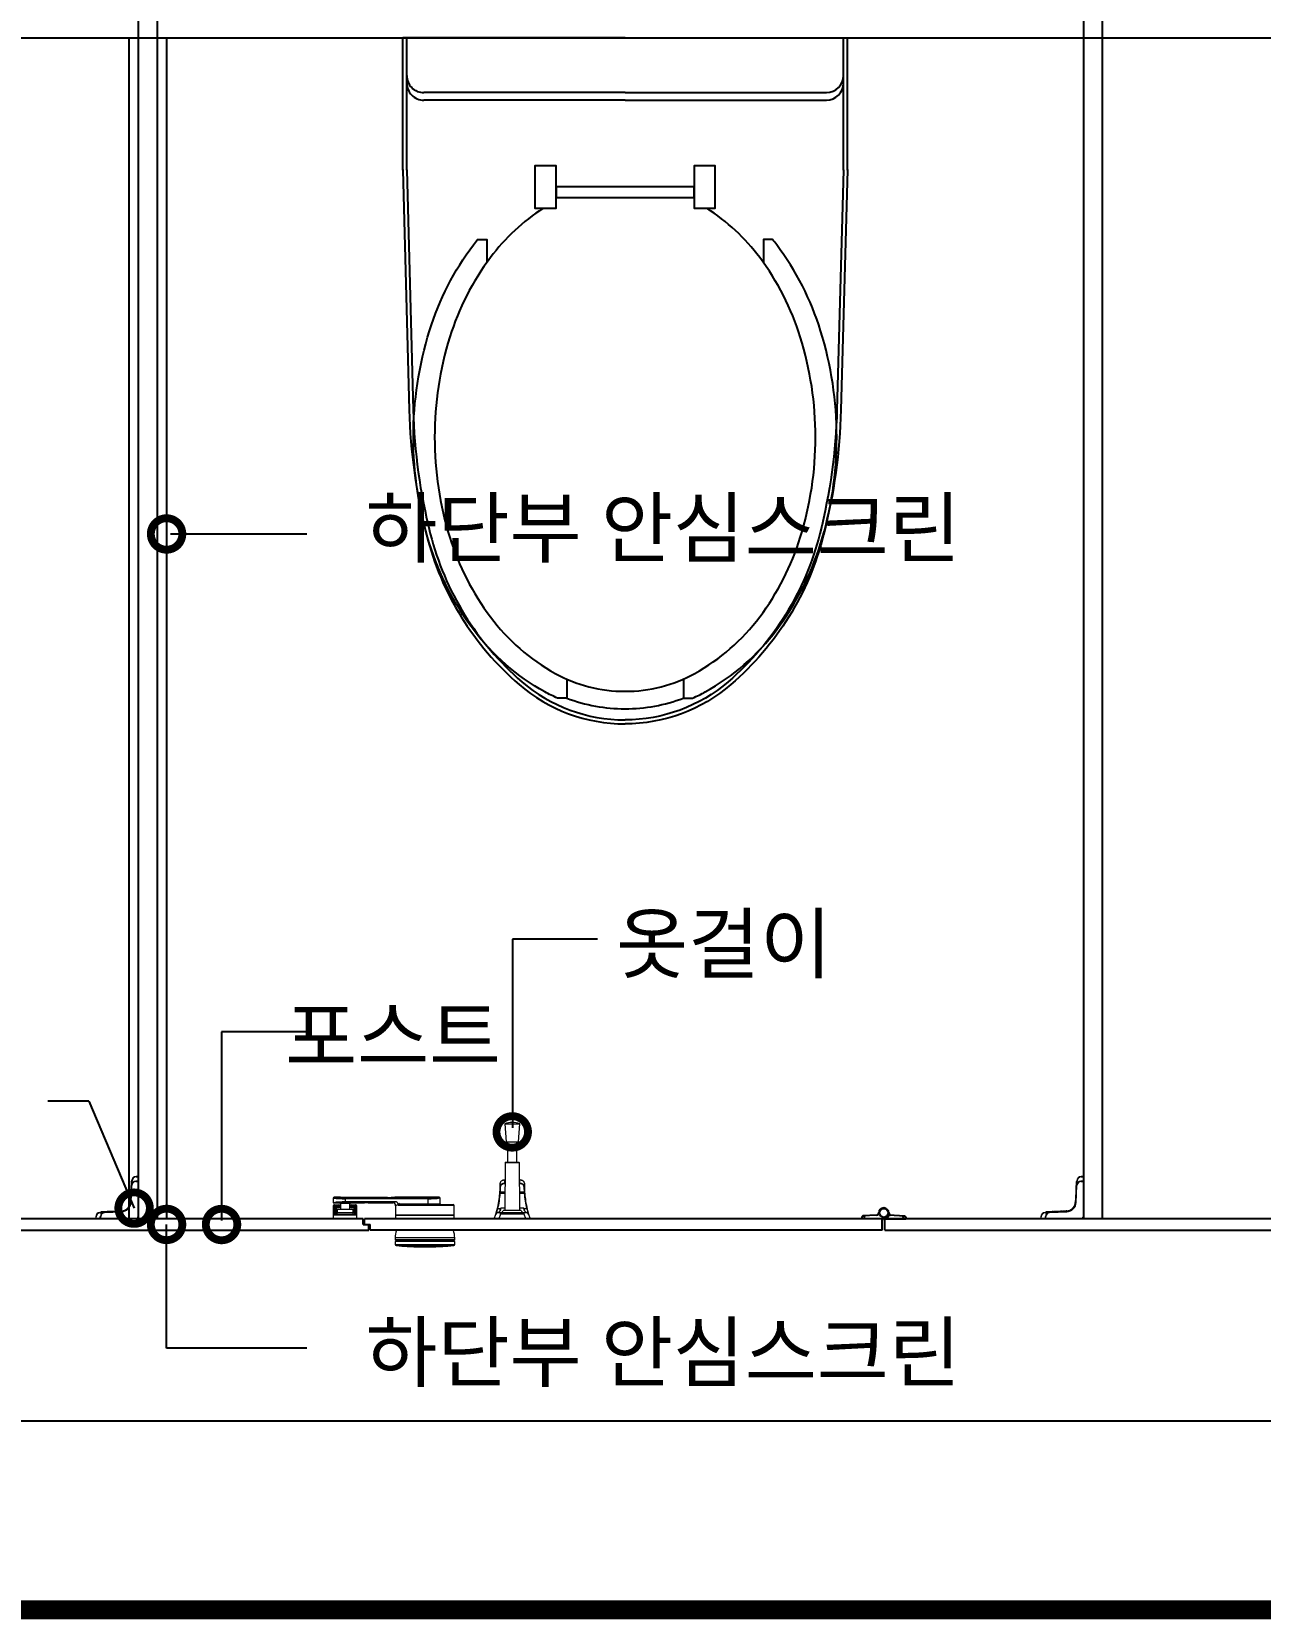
# Model space of a CAD drawing. Extents: x -256 to 8104, y -176 to 5714.
# Drawn here: x 3159 to 3809, y 2764 to 3604 of the extents above; entities that cross this region are included whole.
import ezdxf
from ezdxf.enums import TextEntityAlignment as Align

# ---------------------------------------------------------------- set-up
doc = ezdxf.new("R2010")
doc.units = 0
doc.header["$LTSCALE"] = 30
doc.layers.get('0').update_dxf_attribs({"linetype": 'CONTINUOUS'})
for name, color, linetype in [('0_toilet', 6, 'CONTINUOUS'), ('HAT', 8, 'CONTINUOUS'), ('경첩', 4, 'CONTINUOUS'), ('문자', 3, 'CONTINUOUS'), ('부자재', 4, 'CONTINUOUS'), ('옷걸이', 4, 'CONTINUOUS'), ('잠금쇠(회전형)', 4, 'CONTINUOUS'), ('치수', 1, 'CONTINUOUS'), ('해치', 8, 'CONTINUOUS')]:
    doc.layers.add(name, color=color, linetype=linetype)
doc.styles.add('돋움', font='malgun.ttf')

# ---------------------------------------------------------------- blocks, each defined once
blk = doc.blocks.new('_DOTSMALL')
at = {"color": 0, "linetype": 'ByBlock', "const_width": 0.5}
blk.add_lwpolyline([(-0.0625, 0, 1), (0.0625, 0, 1)], format="xyb", close=True, dxfattribs=at)
blk = doc.blocks.new('A$C63EC304E')
at = {"layer": '치수', "color": 1, "xscale": 2.5, "yscale": 2.5, "zscale": 2.5, "rotation": 234.3098741996962}
blk.add_blockref('_DOTSMALL', (0.312, 0.312), dxfattribs=at)
blk = doc.blocks.new('A$C2BC9653E')
at = {"layer": '치수', "xscale": 0.3333333333333333, "yscale": 0.3333333333333333, "zscale": 0.3333333333333333}
blk.add_blockref('A$C63EC304E', (0, 0), dxfattribs=at)
blk = doc.blocks.new('A$C7FC71301')
at = {"layer": '치수', "rotation": 180}
blk.add_blockref('A$C2BC9653E', (0.208, 0.208), dxfattribs=at)
blk = doc.blocks.new('A$C4A20372B')
at = {"layer": '치수'}
blk.add_blockref('A$C7FC71301', (0, 0), dxfattribs=at)
blk = doc.blocks.new('A$C566469F5')
at = {"layer": '치수'}
blk.add_blockref('A$C4A20372B', (0, 0), dxfattribs=at)
blk = doc.blocks.new('A$C7E317CD4')
at = {"layer": '해치', "xscale": 2, "yscale": 2, "zscale": 2}
blk.add_blockref('A$C566469F5', (0, 0), dxfattribs=at)
blk = doc.blocks.new('A$C601D7F27')
at = {"layer": '치수'}
blk.add_blockref('A$C7E317CD4', (0, 0), dxfattribs=at)
blk = doc.blocks.new('A$C38802C08')
at = {"layer": '치수'}
blk.add_blockref('A$C601D7F27', (0, 0), dxfattribs=at)
blk = doc.blocks.new('A$C10E41893')
at = {"layer": '부자재'}
for p, q in [((6.5, 0), (6.5, 196)), ((123.3, 196), (6.5, 196)), ((123.3, 192.5), (6.5, 192.5)), ((54.8, 0), (54.8, 177.5)), ((61.4, 0), (61.4, 177.5)), ((6.5, 0), (6.5, -196)), ((54.8, 0), (54.8, -177.5)), ((61.4, 0), (61.4, -177.5)), ((123.3, -192.5), (6.5, -192.5)), ((123.3, -196), (6.5, -196))]:
    blk.add_line(p, q, dxfattribs=at)
for points in [[(122.7, 196, -0.012538), (123.3, 196), (334.6, 190.3, -0.055395), (444.7, 175.1, -0.154276), (576.9, 93.3, -0.179504), (611.5, 0, -0.179504)], [(122.8, 192.5, -0.012538), (123.2, 192.5), (334.5, 186.8, -0.055395), (443.8, 171.7, -0.154276), (574.3, 91, -0.179504), (608, 0, -0.179504)], [(572, 51.4), (588.8, 51.4), (588.8, 59.6, 0.021185), (583.3, 70.7, 0.106084), (528.4, 133.7, 0.085733), (452.6, 172.4, 0.075373), (358.7, 186.6, 0.075373), (264.8, 172.4, 0.085733), (189, 133.7, 0.007337), (184.4, 130.1), (184.4, 122), (204.7, 122)], [(156.7, -72, 0.089162), (200.2, -118.7, 0.085733), (270.3, -154.5, 0.075373), (358.7, -167.9, 0.075373), (447.1, -154.5, 0.085733), (517.2, -118.7, 0.106084), (567, -61.6, 0.126931), (582.8, 0, 0.126931), (567, 61.6, 0.106084), (517.2, 118.7, 0.085733), (447.1, 154.5, 0.075373), (358.7, 167.9, 0.075373), (270.3, 154.5, 0.085733), (200.2, 118.7, 0.089162), (156.7, 72)], [(588.8, -51.4, 0.090214), (598.2, 0, 0.090214), (588.8, 51.4, 0.106084)], [(122.7, -196, 0.012538), (123.3, -196), (334.6, -190.3, 0.055395), (444.7, -175.1, 0.154276), (576.9, -93.3, 0.179504), (611.5, 0, 0.179504)], [(122.8, -192.5, 0.012538), (123.2, -192.5), (334.5, -186.8, 0.055395), (443.8, -171.7, 0.154276), (574.3, -91, 0.179504), (608, 0, 0.179504)], [(572, -51.4), (588.8, -51.4), (588.8, -59.6, -0.021185), (583.3, -70.7, -0.106084), (528.4, -133.7, -0.085733), (452.6, -172.4, -0.075373), (358.7, -186.6, -0.075373), (264.8, -172.4, -0.085733), (189, -133.7, -0.007337), (184.4, -130.1), (184.4, -122), (204.7, -122)]]:
    blk.add_lwpolyline(points, format="xyb", dxfattribs=at)
blk.add_lwpolyline([(138, -60.8), (119.3, -60.8), (119.3, -79.5), (156.7, -79.5), (156.7, -60.8), (138, -60.8), (147.3, -60.8), (147.3, 60.8), (138, 60.8), (156.7, 60.8), (156.7, 79.5), (119.3, 79.5), (119.3, 60.8), (138, 60.8), (138, -60.8), (119.3, -60.8)], dxfattribs=at)
for centre, start, end in [((39.8, 177.5), 0, 90), ((46.4, 177.5), 0, 90), ((39.8, -177.5), 270, 0), ((46.4, -177.5), 270, 0)]:
    blk.add_arc(centre, 15, start, end, dxfattribs=at)
blk = doc.blocks.new('DESIGN-22', base_point=(18188.57, -6872.9))
blk.add_line((20908.8, -3271.85), (22408.8, -3271.85))
at = {"color": 2}
for p, q in [((21398.8, -3271.85), (21398.8, -3896.85)), ((21418.8, -3271.85), (21418.8, -3896.85))]:
    blk.add_line(p, q, dxfattribs=at)
at = {"color": 8}
blk.add_line((20672.72, -4003.66), (22635.31, -4003.66), dxfattribs=at)
at = {"color": 8, "const_width": 10}
blk.add_lwpolyline([(18236, -4103.66), (24020.55, -4103.66)], dxfattribs=at)
at = {"layer": '0_toilet'}
for p, q in [((21403.8, -3171.85), (21403.8, -3896.85)), ((21413.8, -3171.85), (21413.8, -3896.85)), ((21903.75, -3171.85), (21903.75, -3896.85)), ((21913.85, -3896.86), (21913.85, -3171.86)), ((21522.73, -3896.85), (21298.8, -3896.85)), ((21522.73, -3899.85), (21522.73, -3896.85)), ((21797.3, -3896.85), (21523.48, -3896.85)), ((21523.48, -3899.85), (21523.48, -3896.85)), ((21797.3, -3902.85), (21797.3, -3896.85)), ((22027.78, -3896.85), (21798.8, -3896.85)), ((21798.8, -3902.85), (21798.8, -3896.85)), ((21298.8, -3902.85), (21525.73, -3902.85)), ((21522.73, -3899.85), (21526.48, -3899.85)), ((21525.73, -3902.85), (21525.73, -3899.85)), ((21526.48, -3902.85), (21526.48, -3899.85)), ((21797.3, -3902.85), (21526.48, -3902.85)), ((21798.8, -3902.85), (22030.78, -3902.85))]:
    blk.add_line(p, q, dxfattribs=at)
at = {"layer": '경첩', "color": 4, "linetype": 'Continuous', "lineweight": 15}
for p, q in [((21400.19, -3879.09), (21399.77, -3888.06)), ((21400.01, -3877.68), (21399.88, -3880.38)), ((21399.88, -3880.38), (21400.12, -3880.62)), ((21400.01, -3877.68), (21400.25, -3877.92)), ((21400.02, -3888.07), (21400.44, -3879.1)), ((21400.12, -3877.08), (21400.28, -3877.24)), ((21400.31, -3876.59), (21400.19, -3879.09)), ((21400.49, -3878.05), (21400.56, -3876.6)), ((21402.54, -3876.85), (21402.54, -3877.1)), ((21403.8, -3876.85), (21402.54, -3876.85)), ((21402.54, -3877.1), (21403.8, -3877.1)), ((21402.55, -3876.85), (21402.55, -3876.75)), ((21402.55, -3876.75), (21403.8, -3876.75)), ((21402.66, -3874.6), (21402.66, -3874.35)), ((21403.8, -3874.35), (21402.66, -3874.35)), ((21402.66, -3874.6), (21403.8, -3874.6)), ((21403.8, -3874.6), (21403.8, -3874.35)), ((21403.8, -3876.75), (21403.8, -3874.6)), ((21403.8, -3877.1), (21403.8, -3876.85)), ((21403.8, -3877.1), (21403.8, -3895.35)), ((21900.14, -3879.09), (21899.72, -3888.06)), ((21899.96, -3877.68), (21899.83, -3880.38)), ((21899.83, -3880.38), (21900.07, -3880.62)), ((21899.96, -3877.68), (21900.2, -3877.92)), ((21899.97, -3888.07), (21900.39, -3879.1)), ((21900.07, -3877.08), (21900.23, -3877.24)), ((21900.26, -3876.59), (21900.14, -3879.09)), ((21900.44, -3878.05), (21900.51, -3876.6)), ((21902.49, -3876.85), (21902.49, -3877.1)), ((21903.75, -3876.85), (21902.49, -3876.85)), ((21902.49, -3877.1), (21903.75, -3877.1)), ((21902.5, -3876.85), (21902.5, -3876.75)), ((21902.5, -3876.75), (21903.75, -3876.75)), ((21902.61, -3874.6), (21902.61, -3874.35)), ((21903.75, -3874.35), (21902.61, -3874.35)), ((21902.61, -3874.6), (21903.75, -3874.6)), ((21903.75, -3874.6), (21903.75, -3874.35)), ((21903.75, -3876.75), (21903.75, -3874.6)), ((21903.75, -3877.1), (21903.75, -3876.85)), ((21903.75, -3877.1), (21903.75, -3895.35)), ((21399.6, -3889.12), (21399.4, -3888.91)), ((21399.4, -3888.91), (21399.61, -3889.11)), ((21399.47, -3888.54), (21399.69, -3888.75)), ((21399.5, -3888.31), (21399.73, -3888.54)), ((21399.55, -3887.4), (21399.52, -3888.05)), ((21399.56, -3887.3), (21399.55, -3887.4)), ((21399.55, -3887.4), (21399.79, -3887.64)), ((21399.57, -3886.96), (21399.56, -3887.3)), ((21399.56, -3887.3), (21399.8, -3887.54)), ((21399.58, -3886.87), (21399.57, -3886.96)), ((21399.57, -3886.96), (21399.81, -3887.2)), ((21399.62, -3885.95), (21399.58, -3886.87)), ((21399.58, -3886.87), (21399.82, -3887.1)), ((21399.62, -3885.95), (21399.86, -3886.18)), ((21399.65, -3885.28), (21399.63, -3885.71)), ((21399.63, -3885.71), (21399.87, -3885.95)), ((21399.79, -3882.41), (21399.65, -3885.28)), ((21399.65, -3885.28), (21399.89, -3885.52)), ((21399.65, -3885.28), (21399.89, -3885.52)), ((21399.79, -3882.41), (21400.03, -3882.65)), ((21399.84, -3881.39), (21399.8, -3882.07)), ((21399.8, -3882.07), (21400.04, -3882.31)), ((21399.84, -3881.39), (21400.07, -3881.63)), ((21399.85, -3881.06), (21400.09, -3881.3)), ((21899.55, -3889.12), (21899.35, -3888.91)), ((21899.35, -3888.91), (21899.56, -3889.11)), ((21899.42, -3888.54), (21899.64, -3888.75)), ((21899.45, -3888.31), (21899.68, -3888.54)), ((21899.5, -3887.4), (21899.47, -3888.05)), ((21899.51, -3887.3), (21899.5, -3887.4)), ((21899.5, -3887.4), (21899.74, -3887.64)), ((21899.52, -3886.96), (21899.51, -3887.3)), ((21899.51, -3887.3), (21899.75, -3887.54)), ((21899.53, -3886.87), (21899.52, -3886.96)), ((21899.52, -3886.96), (21899.76, -3887.2)), ((21899.57, -3885.95), (21899.53, -3886.87)), ((21899.53, -3886.87), (21899.77, -3887.1)), ((21899.57, -3885.95), (21899.81, -3886.18)), ((21899.6, -3885.28), (21899.58, -3885.71)), ((21899.58, -3885.71), (21899.82, -3885.95)), ((21899.74, -3882.41), (21899.6, -3885.28)), ((21899.6, -3885.28), (21899.84, -3885.52)), ((21899.6, -3885.28), (21899.84, -3885.52)), ((21899.74, -3882.41), (21899.98, -3882.65)), ((21899.79, -3881.39), (21899.75, -3882.07)), ((21899.75, -3882.07), (21899.99, -3882.31)), ((21899.79, -3881.39), (21900.02, -3881.63)), ((21899.8, -3881.06), (21900.04, -3881.3)), ((21381.55, -3895.71), (21381.3, -3895.71)), ((21381.3, -3895.71), (21381.3, -3896.85)), ((21381.3, -3896.85), (21381.55, -3896.85)), ((21381.55, -3896.85), (21381.55, -3895.71)), ((21381.55, -3896.85), (21383.7, -3896.85)), ((21386.04, -3893.24), (21383.54, -3893.36)), ((21383.55, -3893.61), (21385, -3893.54)), ((21383.7, -3896.85), (21383.7, -3895.6)), ((21383.7, -3895.6), (21383.8, -3895.6)), ((21383.8, -3895.59), (21384.05, -3895.59)), ((21383.8, -3895.59), (21383.8, -3896.85)), ((21383.8, -3896.85), (21384.05, -3896.85)), ((21384.03, -3893.17), (21384.12, -3893.08)), ((21384.03, -3893.17), (21384.19, -3893.33)), ((21384.05, -3896.85), (21384.05, -3895.59)), ((21402.3, -3896.85), (21384.05, -3896.85)), ((21387.33, -3892.93), (21384.12, -3893.08)), ((21395.01, -3892.82), (21386.04, -3893.24)), ((21386.05, -3893.49), (21395.02, -3893.07)), ((21387.33, -3892.93), (21387.57, -3893.17)), ((21388.01, -3892.9), (21388.25, -3893.14)), ((21388.35, -3892.88), (21388.58, -3893.12)), ((21391.72, -3892.73), (21389.02, -3892.85)), ((21389.02, -3892.85), (21389.26, -3893.09)), ((21391.72, -3892.73), (21391.96, -3892.96)), ((21392.4, -3892.69), (21392.64, -3892.93)), ((21392.73, -3892.68), (21392.97, -3892.92)), ((21394.76, -3892.58), (21393.41, -3892.65)), ((21393.41, -3892.65), (21393.65, -3892.88)), ((21395, -3892.57), (21394.76, -3892.58)), ((21394.76, -3892.58), (21395, -3892.82)), ((21396.01, -3892.41), (21396.21, -3892.62)), ((21396.54, -3892.24), (21396.73, -3892.43)), ((21396.78, -3892.13), (21396.97, -3892.32)), ((21397.24, -3891.88), (21397.43, -3892.07)), ((21397.46, -3891.75), (21397.64, -3891.93)), ((21398.55, -3890.71), (21398.73, -3890.89)), ((21398.7, -3890.51), (21398.88, -3890.69)), ((21398.96, -3890.07), (21399.15, -3890.25)), ((21399.08, -3889.83), (21399.27, -3890.02)), ((21399.25, -3889.43), (21399.44, -3889.63)), ((21881.5, -3895.71), (21881.25, -3895.71)), ((21881.25, -3895.71), (21881.25, -3896.85)), ((21881.25, -3896.85), (21881.5, -3896.85)), ((21881.5, -3896.85), (21881.5, -3895.71)), ((21881.5, -3896.85), (21883.65, -3896.85)), ((21885.99, -3893.24), (21883.49, -3893.36)), ((21883.5, -3893.61), (21884.95, -3893.54)), ((21883.65, -3896.85), (21883.65, -3895.6)), ((21883.65, -3895.6), (21883.75, -3895.6)), ((21883.75, -3895.59), (21884, -3895.59)), ((21883.75, -3895.59), (21883.75, -3896.85)), ((21883.75, -3896.85), (21884, -3896.85)), ((21883.98, -3893.17), (21884.07, -3893.08)), ((21883.98, -3893.17), (21884.14, -3893.33)), ((21884, -3896.85), (21884, -3895.59)), ((21902.25, -3896.85), (21884, -3896.85)), ((21887.28, -3892.93), (21884.07, -3893.08)), ((21894.96, -3892.82), (21885.99, -3893.24)), ((21886, -3893.49), (21894.97, -3893.07)), ((21887.28, -3892.93), (21887.52, -3893.17)), ((21887.96, -3892.9), (21888.2, -3893.14)), ((21888.3, -3892.88), (21888.53, -3893.12)), ((21891.67, -3892.73), (21888.97, -3892.85)), ((21888.97, -3892.85), (21889.21, -3893.09)), ((21891.67, -3892.73), (21891.91, -3892.96)), ((21892.35, -3892.69), (21892.59, -3892.93)), ((21892.68, -3892.68), (21892.92, -3892.92)), ((21894.71, -3892.58), (21893.36, -3892.65)), ((21893.36, -3892.65), (21893.6, -3892.88)), ((21894.95, -3892.57), (21894.71, -3892.58)), ((21894.71, -3892.58), (21894.95, -3892.82)), ((21895.96, -3892.41), (21896.16, -3892.62)), ((21896.49, -3892.24), (21896.68, -3892.43)), ((21896.73, -3892.13), (21896.92, -3892.32)), ((21897.19, -3891.88), (21897.38, -3892.07)), ((21897.41, -3891.75), (21897.59, -3891.93)), ((21898.5, -3890.71), (21898.68, -3890.89)), ((21898.65, -3890.51), (21898.83, -3890.69)), ((21898.91, -3890.07), (21899.1, -3890.25)), ((21899.03, -3889.83), (21899.22, -3890.02)), ((21899.2, -3889.43), (21899.39, -3889.63))]:
    blk.add_line(p, q, dxfattribs=at)
at = {"layer": '경첩', "color": 4, "linetype": 'Continuous', "lineweight": 15, "flags": 128}
for points in [[(21399.88, -3880.38), (21399.88, -3880.51), (21399.87, -3880.64), (21399.87, -3880.76), (21399.86, -3880.86), (21399.86, -3880.94), (21399.85, -3881), (21399.85, -3881.04), (21399.85, -3881.06)], [(21400.03, -3877.17), (21400.03, -3877.27), (21400.02, -3877.4), (21400.02, -3877.54), (21400.01, -3877.68)], [(21400.03, -3877.17), (21400.05, -3877.15), (21400.07, -3877.13), (21400.09, -3877.12), (21400.1, -3877.1), (21400.11, -3877.1), (21400.12, -3877.09), (21400.12, -3877.08), (21400.12, -3877.08)], [(21400.19, -3879.09), (21400.2, -3879.09), (21400.21, -3879.09), (21400.24, -3879.09), (21400.27, -3879.09), (21400.31, -3879.09), (21400.35, -3879.1), (21400.4, -3879.1), (21400.44, -3879.1)], [(21400.56, -3876.6), (21400.51, -3876.6), (21400.47, -3876.6), (21400.42, -3876.59), (21400.39, -3876.59), (21400.35, -3876.59), (21400.33, -3876.59), (21400.32, -3876.59), (21400.31, -3876.59)], [(21899.83, -3880.38), (21899.83, -3880.51), (21899.82, -3880.64), (21899.82, -3880.76), (21899.81, -3880.86), (21899.81, -3880.94), (21899.8, -3881), (21899.8, -3881.04), (21899.8, -3881.06)], [(21899.98, -3877.17), (21899.98, -3877.27), (21899.97, -3877.4), (21899.97, -3877.54), (21899.96, -3877.68)], [(21899.98, -3877.17), (21900, -3877.15), (21900.02, -3877.13), (21900.04, -3877.12), (21900.05, -3877.1), (21900.06, -3877.1), (21900.07, -3877.09), (21900.07, -3877.08), (21900.07, -3877.08)], [(21900.14, -3879.09), (21900.15, -3879.09), (21900.16, -3879.09), (21900.19, -3879.09), (21900.22, -3879.09), (21900.26, -3879.09), (21900.3, -3879.1), (21900.35, -3879.1), (21900.39, -3879.1)], [(21900.51, -3876.6), (21900.46, -3876.6), (21900.42, -3876.6), (21900.37, -3876.59), (21900.34, -3876.59), (21900.3, -3876.59), (21900.28, -3876.59), (21900.27, -3876.59), (21900.26, -3876.59)], [(21399.4, -3888.91), (21399.4, -3888.91), (21399.4, -3888.91)], [(21399.5, -3888.31), (21399.48, -3888.48), (21399.47, -3888.54)], [(21399.63, -3885.71), (21399.63, -3885.78), (21399.63, -3885.86), (21399.62, -3885.95)], [(21399.65, -3885.28), (21399.65, -3885.28), (21399.65, -3885.28)], [(21399.77, -3888.06), (21399.78, -3888.06), (21399.79, -3888.06), (21399.81, -3888.06), (21399.84, -3888.06), (21399.88, -3888.07), (21399.93, -3888.07), (21399.97, -3888.07), (21400.02, -3888.07)], [(21899.35, -3888.91), (21899.35, -3888.91), (21899.35, -3888.91)], [(21899.45, -3888.31), (21899.43, -3888.48), (21899.42, -3888.54)], [(21899.58, -3885.71), (21899.58, -3885.78), (21899.58, -3885.86), (21899.57, -3885.95)], [(21899.6, -3885.28), (21899.6, -3885.28), (21899.6, -3885.28)], [(21899.72, -3888.06), (21899.73, -3888.06), (21899.74, -3888.06), (21899.76, -3888.06), (21899.79, -3888.06), (21899.83, -3888.07), (21899.88, -3888.07), (21899.92, -3888.07), (21899.97, -3888.07)], [(21383.55, -3893.61), (21383.55, -3893.56), (21383.55, -3893.52), (21383.54, -3893.47), (21383.54, -3893.43), (21383.54, -3893.4), (21383.54, -3893.38), (21383.54, -3893.37), (21383.54, -3893.36)], [(21386.04, -3893.24), (21386.04, -3893.25), (21386.04, -3893.26), (21386.04, -3893.29), (21386.04, -3893.32), (21386.04, -3893.35), (21386.05, -3893.4), (21386.05, -3893.44), (21386.05, -3893.49)], [(21388.01, -3892.9), (21387.99, -3892.9), (21387.96, -3892.9), (21387.89, -3892.91), (21387.81, -3892.91), (21387.71, -3892.91), (21387.59, -3892.92), (21387.46, -3892.93), (21387.33, -3892.93)], [(21389.02, -3892.85), (21388.9, -3892.86), (21388.79, -3892.86), (21388.68, -3892.87), (21388.59, -3892.87), (21388.5, -3892.88), (21388.44, -3892.88), (21388.39, -3892.88), (21388.36, -3892.88), (21388.35, -3892.88)], [(21392.4, -3892.69), (21392.38, -3892.69), (21392.35, -3892.7), (21392.28, -3892.7), (21392.2, -3892.7), (21392.1, -3892.71), (21391.98, -3892.71), (21391.85, -3892.72), (21391.72, -3892.73)], [(21393.41, -3892.65), (21393.28, -3892.65), (21393.15, -3892.66), (21393.03, -3892.66), (21392.93, -3892.67), (21392.85, -3892.67), (21392.79, -3892.68), (21392.75, -3892.68), (21392.73, -3892.68)], [(21395.01, -3892.82), (21395.01, -3892.83), (21395.01, -3892.84), (21395.01, -3892.86), (21395.02, -3892.89), (21395.02, -3892.93), (21395.02, -3892.97), (21395.02, -3893.02), (21395.02, -3893.07)], [(21883.5, -3893.61), (21883.5, -3893.56), (21883.5, -3893.52), (21883.49, -3893.47), (21883.49, -3893.43), (21883.49, -3893.4), (21883.49, -3893.38), (21883.49, -3893.37), (21883.49, -3893.36)], [(21885.99, -3893.24), (21885.99, -3893.25), (21885.99, -3893.26), (21885.99, -3893.29), (21885.99, -3893.32), (21885.99, -3893.35), (21886, -3893.4), (21886, -3893.44), (21886, -3893.49)], [(21887.96, -3892.9), (21887.94, -3892.9), (21887.91, -3892.9), (21887.84, -3892.91), (21887.76, -3892.91), (21887.66, -3892.91), (21887.54, -3892.92), (21887.41, -3892.93), (21887.28, -3892.93)], [(21888.97, -3892.85), (21888.85, -3892.86), (21888.74, -3892.86), (21888.63, -3892.87), (21888.54, -3892.87), (21888.45, -3892.88), (21888.39, -3892.88), (21888.34, -3892.88), (21888.31, -3892.88), (21888.3, -3892.88)], [(21892.35, -3892.69), (21892.33, -3892.69), (21892.3, -3892.7), (21892.23, -3892.7), (21892.15, -3892.7), (21892.05, -3892.71), (21891.93, -3892.71), (21891.8, -3892.72), (21891.67, -3892.73)], [(21893.36, -3892.65), (21893.23, -3892.65), (21893.1, -3892.66), (21892.98, -3892.66), (21892.88, -3892.67), (21892.8, -3892.67), (21892.74, -3892.68), (21892.7, -3892.68), (21892.68, -3892.68)], [(21894.96, -3892.82), (21894.96, -3892.83), (21894.96, -3892.84), (21894.96, -3892.86), (21894.97, -3892.89), (21894.97, -3892.93), (21894.97, -3892.97), (21894.97, -3893.02), (21894.97, -3893.07)]]:
    blk.add_lwpolyline(points, dxfattribs=at)
at = {"layer": '경첩', "color": 4, "linetype": 'Continuous', "lineweight": 15}
for centre, radius, start, end in [((21402.54, -3879.2), 2.35, 90, 177.30166), ((21402.66, -3876.7), 2.35, 90, 177.30166), ((21402.54, -3879.2), 2.1, 90, 177.30166), ((21402.66, -3876.7), 2.1, 90, 177.30166), ((21902.49, -3879.2), 2.35, 90, 177.30166), ((21902.61, -3876.7), 2.35, 90, 177.30166), ((21902.49, -3879.2), 2.1, 90, 177.30166), ((21902.61, -3876.7), 2.1, 90, 177.30166), ((21394.78, -3887.83), 5, 272.69834, 357.30166), ((21394.78, -3887.83), 5.25, 272.69834, 357.30166), ((21394.78, -3887.83), 4.75, 340.23398, 346.75686), ((21394.78, -3887.83), 4.75, 346.83767, 351.3944), ((21394.78, -3887.83), 4.75, 354.09118, 357.30166), ((21894.73, -3887.83), 5, 272.69834, 357.30166), ((21894.73, -3887.83), 5.25, 272.69834, 357.30166), ((21894.73, -3887.83), 4.75, 340.23398, 346.75686), ((21894.73, -3887.83), 4.75, 346.83767, 351.3944), ((21894.73, -3887.83), 4.75, 354.09118, 357.30166), ((21383.65, -3895.71), 2.35, 92.69834, 180), ((21383.65, -3895.71), 2.1, 92.69834, 180), ((21386.15, -3895.59), 2.35, 92.69834, 180), ((21386.15, -3895.59), 2.1, 92.69834, 180), ((21394.78, -3887.83), 4.75, 272.69834, 285), ((21394.78, -3887.83), 4.75, 284.99982, 291.75061), ((21394.78, -3887.83), 4.75, 294.99481, 301.29977), ((21394.78, -3887.83), 4.75, 301.29911, 304.38581), ((21394.78, -3887.83), 4.75, 304.38489, 322.56084), ((21394.78, -3887.82), 4.75, 322.56123, 325.61449), ((21394.78, -3887.83), 4.75, 325.61511, 331.82645), ((21394.78, -3887.83), 4.75, 335.00519, 340.23398), ((21402.3, -3895.35), 1.5, 270, 0), ((21883.6, -3895.71), 2.35, 92.69834, 180), ((21883.6, -3895.71), 2.1, 92.69834, 180), ((21886.1, -3895.59), 2.35, 92.69834, 180), ((21886.1, -3895.59), 2.1, 92.69834, 180), ((21894.73, -3887.83), 4.75, 272.69834, 285), ((21894.73, -3887.83), 4.75, 284.99982, 291.75061), ((21894.73, -3887.83), 4.75, 294.99481, 301.29977), ((21894.73, -3887.83), 4.75, 301.29911, 304.38581), ((21894.73, -3887.83), 4.75, 304.38489, 322.56084), ((21894.73, -3887.82), 4.75, 322.56123, 325.61449), ((21894.73, -3887.83), 4.75, 325.61511, 331.82645), ((21894.73, -3887.83), 4.75, 335.00519, 340.23398), ((21902.25, -3895.35), 1.5, 270, 0)]:
    blk.add_arc(centre, radius, start, end, dxfattribs=at)
at = {"layer": '부자재'}
for p, q in [((21786.61, -3895.93), (21786.61, -3896.85)), ((21797.26, -3896.85), (21786.61, -3896.85)), ((21794.35, -3894.76), (21787.15, -3895.27)), ((21787.86, -3895.76), (21787.86, -3896.85)), ((21798.07, -3896.3), (21798.07, -3897.1)), ((21798.32, -3897.1), (21798.07, -3897.1)), ((21798.32, -3896.3), (21798.32, -3897.1)), ((21798.79, -3896.8), (21798.79, -3896.85)), ((21798.79, -3896.85), (21809.78, -3896.85)), ((21801.06, -3894.68), (21809.22, -3895.26)), ((21808.53, -3895.76), (21808.53, -3896.85)), ((21809.78, -3895.93), (21809.78, -3896.85))]:
    blk.add_line(p, q, dxfattribs=at)
at = {"layer": '부자재', "color": 1}
blk.add_circle((21798.2, -3893.64), 2.34, dxfattribs=at)
at = {"layer": '부자재'}
for centre, radius, start, end in [((21787.31, -3895.95), 0.7, 101.7765, 181.67124), ((21788.71, -3895.99), 0.884, 113.40773, 164.5497), ((21794.29, -3893.47), 1.29, 272.92313, 352.47243), ((21798.2, -3893.64), 2.62, 270, 180), ((21798.55, -3897.87), 1.65, 102.52675, 141.54753), ((21797.84, -3897.87), 1.65, 43.10029, 77.47325), ((21798.29, -3893.99), 2.86, 280.08401, 345.97919), ((21802.1, -3893.47), 1.29, 187.52757, 267.07687), ((21807.68, -3895.99), 0.884, 15.4503, 67.30044), ((21809.08, -3895.95), 0.7, 358.32876, 78.2235)]:
    blk.add_arc(centre, radius, start, end, dxfattribs=at)
at = {"layer": '옷걸이', "lineweight": 15}
for p, q in [((21597.66, -3846.5), (21598.41, -3856)), ((21597.66, -3846.5), (21605.66, -3846.5)), ((21604.91, -3856), (21605.66, -3846.5)), ((21598.41, -3856), (21604.91, -3856)), ((21599.16, -3856), (21599.16, -3866.85)), ((21604.16, -3866.85), (21604.16, -3856)), ((21597.91, -3867.1), (21597.69, -3892.35)), ((21605.41, -3867.1), (21597.91, -3867.1)), ((21598.16, -3866.85), (21601.66, -3866.85)), ((21601.66, -3866.85), (21605.16, -3866.85)), ((21605.63, -3892.35), (21605.41, -3867.1)), ((21597.83, -3876.21), (21597.73, -3876.21)), ((21597.73, -3876.21), (21597.73, -3876.3)), ((21597.83, -3876.3), (21597.73, -3876.3)), ((21597.74, -3877.84), (21597.74, -3878.19)), ((21597.74, -3877.84), (21597.82, -3877.84)), ((21597.81, -3878.19), (21597.74, -3878.19)), ((21605.59, -3876.21), (21605.49, -3876.21)), ((21605.59, -3876.3), (21605.49, -3876.3)), ((21605.5, -3877.84), (21605.58, -3877.84)), ((21605.58, -3878.19), (21605.51, -3878.19)), ((21605.58, -3877.84), (21605.58, -3878.19)), ((21605.59, -3876.21), (21605.59, -3876.3)), ((21597.77, -3883.32), (21595.32, -3883.32)), ((21595.39, -3882.55), (21597.78, -3882.55)), ((21605.54, -3882.55), (21607.93, -3882.55)), ((21608, -3883.32), (21605.55, -3883.32)), ((21592.16, -3896.85), (21593, -3894.28)), ((21594.54, -3896.85), (21592.16, -3896.85)), ((21593, -3894.28), (21593.01, -3894.28)), ((21593.01, -3894.28), (21593.01, -3894.27)), ((21593.99, -3893.48), (21593.88, -3893.51)), ((21593.96, -3893.59), (21593.95, -3893.59)), ((21609.36, -3893.59), (21593.96, -3893.59)), ((21595.4, -3891.44), (21593.97, -3891.44)), ((21595.4, -3891.46), (21593.97, -3891.46)), ((21595.37, -3894.3), (21594.54, -3896.85)), ((21608.79, -3896.85), (21594.54, -3896.85)), ((21595.34, -3892), (21595.41, -3891.42)), ((21595.37, -3894.3), (21595.37, -3893.61)), ((21595.37, -3893.61), (21607.95, -3893.61)), ((21607.95, -3894.3), (21595.37, -3894.3)), ((21606.44, -3892.35), (21596.89, -3892.35)), ((21607.91, -3891.42), (21607.98, -3891.98)), ((21609.35, -3891.44), (21607.92, -3891.44)), ((21609.35, -3891.46), (21607.92, -3891.46)), ((21607.95, -3894.3), (21607.95, -3893.61)), ((21608.79, -3896.85), (21607.95, -3894.3)), ((21611.16, -3896.85), (21608.79, -3896.85)), ((21609.43, -3893.52), (21609.33, -3893.48)), ((21609.37, -3893.59), (21609.36, -3893.59)), ((21609.48, -3893.52), (21609.39, -3893.49)), ((21610.31, -3894.27), (21610.31, -3894.28)), ((21610.31, -3894.28), (21610.32, -3894.28)), ((21610.32, -3894.28), (21611.16, -3896.85))]:
    blk.add_line(p, q, dxfattribs=at)
at = {"layer": '옷걸이', "lineweight": 15, "flags": 128}
for points in [[(21597.73, -3876.22), (21597.68, -3876.22), (21597.35, -3876.24), (21597.02, -3876.28), (21596.7, -3876.36), (21596.41, -3876.47), (21596.13, -3876.6), (21595.88, -3876.76), (21595.67, -3876.94), (21595.49, -3877.15), (21595.36, -3877.36), (21595.27, -3877.59), (21595.23, -3877.83), (21595.23, -3877.86)], [(21597.73, -3876.3), (21597.31, -3876.33), (21596.9, -3876.4), (21596.52, -3876.51), (21596.17, -3876.66), (21595.86, -3876.85), (21595.61, -3877.06), (21595.42, -3877.3), (21595.29, -3877.56), (21595.23, -3877.88), (21595.23, -3877.94)], [(21595.24, -3879.44), (21595.28, -3879.17), (21595.39, -3878.9), (21595.56, -3878.66), (21595.8, -3878.43), (21596.09, -3878.24), (21596.43, -3878.08), (21596.8, -3877.95), (21597.2, -3877.87), (21597.74, -3877.84)], [(21597.74, -3878.19), (21597.26, -3878.22), (21596.9, -3878.29), (21596.56, -3878.41), (21596.25, -3878.55), (21595.99, -3878.73), (21595.78, -3878.93), (21595.62, -3879.15), (21595.53, -3879.39), (21595.49, -3879.63)], [(21605.58, -3877.84), (21606, -3877.86), (21606.41, -3877.93), (21606.79, -3878.04), (21607.14, -3878.19), (21607.45, -3878.37), (21607.7, -3878.59), (21607.89, -3878.83), (21608.02, -3879.09), (21608.08, -3879.44)], [(21607.83, -3879.63), (21607.77, -3879.32), (21607.66, -3879.09), (21607.49, -3878.87), (21607.26, -3878.67), (21606.98, -3878.51), (21606.67, -3878.37), (21606.32, -3878.27), (21605.96, -3878.21), (21605.58, -3878.19)], [(21608.09, -3877.93), (21608.09, -3877.92), (21608.07, -3877.69), (21608, -3877.47), (21607.9, -3877.25), (21607.75, -3877.05), (21607.56, -3876.86), (21607.34, -3876.69), (21607.09, -3876.55), (21606.8, -3876.42), (21606.5, -3876.33), (21606.18, -3876.26), (21605.85, -3876.22), (21605.59, -3876.22)], [(21608.09, -3877.94), (21608.06, -3877.67), (21607.96, -3877.4), (21607.79, -3877.15), (21607.56, -3876.93), (21607.28, -3876.73), (21606.94, -3876.56), (21606.57, -3876.44), (21606.17, -3876.35), (21605.67, -3876.31), (21605.59, -3876.3)], [(21595.07, -3883.3), (21595.08, -3883.3), (21595.09, -3883.3), (21595.12, -3883.3), (21595.15, -3883.3), (21595.19, -3883.3), (21595.23, -3883.31), (21595.28, -3883.31), (21595.32, -3883.32)], [(21608.25, -3883.3), (21608.24, -3883.3), (21608.23, -3883.3), (21608.2, -3883.3), (21608.17, -3883.3), (21608.14, -3883.3), (21608.09, -3883.31), (21608.05, -3883.31), (21608, -3883.32)], [(21593.72, -3891.64), (21593.73, -3891.64), (21593.73, -3891.64)], [(21593.93, -3893.49), (21593.87, -3893.51), (21593.83, -3893.52)], [(21593.93, -3893.49), (21593.94, -3893.49), (21593.99, -3893.48)], [(21593.99, -3893.48), (21593.96, -3893.56), (21593.96, -3893.59)], [(21593.97, -3891.45), (21593.97, -3891.45), (21593.97, -3891.46)], [(21596.17, -3893.56), (21595.75, -3893.54), (21595.51, -3893.51), (21595.43, -3893.48), (21595.53, -3893.44), (21595.81, -3893.4), (21595.92, -3893.39)], [(21597.7, -3891.06), (21597.1, -3891.08), (21595.83, -3891.14)], [(21607.49, -3891.14), (21605.91, -3891.07), (21605.62, -3891.06)], [(21607.4, -3893.39), (21607.68, -3893.43), (21607.87, -3893.47), (21607.87, -3893.5), (21607.7, -3893.53), (21607.37, -3893.55), (21606.91, -3893.56)], [(21609.36, -3893.59), (21609.36, -3893.56), (21609.33, -3893.48)], [(21609.39, -3893.49), (21609.38, -3893.49), (21609.33, -3893.48)]]:
    blk.add_lwpolyline(points, dxfattribs=at)
at = {"layer": '옷걸이', "lineweight": 15}
for centre, radius, start, end in [((21601.66, -3856.79), 11.04, 68.76069, 111.23931), ((21598.16, -3867.1), 0.25, 90, 179.5), ((21605.16, -3867.1), 0.25, 0.5, 90), ((21542.48, -3879.08), 52.77, 356.45107, 359.60958), ((21542.48, -3879.08), 52.77, 359.60958, 1.23689), ((21595.47, -3879.4), 0.227, 188.20874, 276.39203), ((21542.48, -3879.27), 53.02, 356.45107, 359.60958), ((21542.48, -3877.47), 55.27, 359.61891, 1.20733), ((21660.84, -3877.47), 55.27, 178.79267, 180.38109), ((21607.85, -3879.4), 0.227, 263.60797, 351.79126), ((21660.84, -3879.27), 53.02, 180.39042, 183.54893), ((21660.84, -3879.08), 52.77, 178.76311, 180.39042), ((21660.84, -3879.08), 52.77, 180.39042, 183.54893), ((21542.48, -3879.08), 52.77, 346.23171, 355.4136), ((21542.48, -3879.08), 53.02, 346.50971, 355.4136), ((21542.47, -3879.08), 52.77, 355.41362, 356.45105), ((21595.37, -3882.32), 0.23, 185.45744, 275.18876), ((21561.42, -3879.92), 34.07, 354.27357, 355.56682), ((21607.95, -3882.32), 0.23, 264.81124, 354.54256), ((21641.9, -3879.91), 34.08, 184.43326, 185.72635), ((21660.84, -3879.08), 53.02, 184.5864, 193.49029), ((21660.84, -3879.08), 52.76, 183.54888, 184.58645), ((21660.84, -3879.08), 52.77, 184.5864, 193.76829), ((21593.95, -3894.59), 1, 89.99372, 161.80813), ((21543.72, -3879.42), 51.47, 343.23764, 346.25768), ((21594.11, -3894.66), 1.17, 101.39698, 160.6752), ((21544.12, -3879.25), 51.33, 343.52264, 346.23766), ((21593.96, -3891.7), 0.247, 89.25852, 165.91582), ((21593.97, -3891.69), 0.25, 90.27283, 166.23947), ((21593.55, -3891.72), 1.81, 282.06066, 352.51429), ((21593.42, -3891.31), 2.24, 284.82654, 3.59318), ((21595.65, -3891.42), 0.248, 89.5881, 179.72305), ((21595.76, -3891.5), 0.376, 79.93932, 150.54556), ((21595.8, -3891.44), 0.307, 84.77864, 118.98165), ((21595.49, -3892.02), 1.43, 284.10574, 346.92454), ((21601.79, -3492.47), 401.13, 269.19679, 270.73159), ((21607.83, -3892.02), 1.44, 193.11861, 255.96551), ((21607.52, -3891.4), 0.271, 58.63439, 97.60531), ((21607.55, -3891.53), 0.4, 32.00917, 97.80826), ((21609.9, -3891.31), 2.24, 176.39085, 255.18943), ((21607.67, -3891.42), 0.248, 0.27695, 90.4119), ((21609.76, -3891.72), 1.8, 186.78644, 258.2605), ((21609.35, -3891.69), 0.25, 13.76166, 89.45314), ((21609.36, -3891.7), 0.247, 14.08418, 90.74148), ((21659.04, -3879.29), 51.15, 193.75841, 196.46904), ((21609.37, -3894.59), 1, 18.19187, 90.00628), ((21609.22, -3894.66), 1.16, 19.29372, 79.39421), ((21659.83, -3879.35), 51.71, 193.74931, 196.75644)]:
    blk.add_arc(centre, radius, start, end, dxfattribs=at)
at = {"layer": '잠금쇠(회전형)', "linetype": 'Continuous', "lineweight": 15}
for p, q in [((21506.98, -3885.75), (21506.98, -3888.25)), ((21506.98, -3888.25), (21510.24, -3888.25)), ((21509.32, -3885.25), (21507.48, -3885.25)), ((21507.48, -3889.35), (21507.84, -3889.35)), ((21507.84, -3889.85), (21507.84, -3889.35)), ((21507.84, -3889.35), (21509.73, -3889.35)), ((21509.73, -3889.85), (21509.73, -3889.35)), ((21509.73, -3889.35), (21510.73, -3889.35)), ((21510.24, -3888.25), (21510.24, -3888.25)), ((21510.73, -3888.75), (21510.73, -3891.6)), ((21535.73, -3885.44), (21513.23, -3885.44)), ((21535.73, -3885.44), (21513.23, -3885.44)), ((21513.23, -3885.44), (21513.23, -3885.44)), ((21513.23, -3885.68), (21557.23, -3885.68)), ((21513.23, -3886.18), (21513.23, -3885.68)), ((21513.23, -3886.18), (21513.23, -3887.75)), ((21557.23, -3886.18), (21513.23, -3886.18)), ((21539.68, -3887.75), (21513.23, -3887.75)), ((21515.73, -3891.6), (21515.73, -3888.75)), ((21515.73, -3889.35), (21516.73, -3889.35)), ((21516.23, -3888.25), (21523.49, -3888.25)), ((21516.73, -3889.35), (21516.73, -3889.85)), ((21516.73, -3889.35), (21518.61, -3889.35)), ((21518.61, -3889.35), (21518.61, -3889.85)), ((21518.61, -3889.35), (21518.98, -3889.35)), ((21525.48, -3888.25), (21538.41, -3888.25)), ((21535.73, -3885.44), (21535.73, -3885.44)), ((21538.41, -3888.24), (21538.41, -3888.24)), ((21562.98, -3885.25), (21539.63, -3885.25)), ((21541.3, -3889.24), (21541.28, -3889.05)), ((21542.08, -3889.25), (21542.08, -3888.75)), ((21542.08, -3888.75), (21557.23, -3888.75)), ((21542.08, -3889.25), (21570.48, -3889.25)), ((21557.23, -3885.68), (21557.23, -3886.18)), ((21557.23, -3888.75), (21557.23, -3886.18)), ((21557.23, -3889.25), (21557.23, -3888.75)), ((21557.23, -3888.75), (21563.48, -3888.75)), ((21563.48, -3888.75), (21563.48, -3885.75)), ((21506.98, -3889.85), (21506.98, -3896.85)), ((21507.38, -3889.85), (21506.98, -3889.85)), ((21506.98, -3896.85), (21519.48, -3896.85)), ((21507.38, -3894.85), (21507.38, -3889.85)), ((21507.38, -3889.85), (21507.84, -3889.85)), ((21519.07, -3894.85), (21507.38, -3894.85)), ((21507.84, -3889.85), (21507.84, -3894.39)), ((21509.73, -3889.85), (21507.84, -3889.85)), ((21507.84, -3894.39), (21507.98, -3894.35)), ((21507.98, -3890.35), (21509.73, -3890.35)), ((21507.98, -3894.35), (21507.98, -3890.35)), ((21508.48, -3890.85), (21507.98, -3890.35)), ((21507.98, -3894.35), (21508.06, -3894.35)), ((21508.06, -3894.35), (21518.39, -3894.35)), ((21508.48, -3890.85), (21508.48, -3894.35)), ((21509.73, -3890.85), (21508.48, -3890.85)), ((21508.98, -3891.85), (21508.98, -3893.35)), ((21516.12, -3891.85), (21508.98, -3891.85)), ((21508.98, -3893.35), (21516.12, -3893.35)), ((21509.23, -3891.6), (21515.95, -3891.6)), ((21515.95, -3893.6), (21509.23, -3893.6)), ((21509.73, -3890.35), (21509.73, -3889.85)), ((21510.23, -3889.85), (21509.73, -3889.85)), ((21509.73, -3890.35), (21509.73, -3890.85)), ((21509.73, -3890.35), (21510.23, -3890.35)), ((21510.73, -3890.85), (21509.73, -3890.85)), ((21510.23, -3889.85), (21510.23, -3890.35)), ((21510.73, -3889.85), (21510.23, -3889.85)), ((21510.23, -3890.35), (21510.73, -3890.35)), ((21516.23, -3889.85), (21515.73, -3889.85)), ((21515.73, -3890.35), (21516.23, -3890.35)), ((21516.73, -3890.85), (21515.73, -3890.85)), ((21515.95, -3891.6), (21517.23, -3891.6)), ((21517.23, -3893.6), (21515.95, -3893.6)), ((21517.48, -3891.85), (21516.12, -3891.85)), ((21516.12, -3893.35), (21517.48, -3893.35)), ((21516.73, -3889.85), (21516.23, -3889.85)), ((21516.23, -3890.35), (21516.23, -3889.85)), ((21516.23, -3890.35), (21516.73, -3890.35)), ((21518.61, -3889.85), (21516.73, -3889.85)), ((21516.73, -3889.85), (21516.73, -3890.35)), ((21516.73, -3890.35), (21518.48, -3890.35)), ((21516.73, -3890.35), (21516.73, -3890.85)), ((21517.98, -3890.85), (21516.73, -3890.85)), ((21517.48, -3893.35), (21517.48, -3891.85)), ((21518.48, -3890.35), (21517.98, -3890.85)), ((21517.98, -3894.35), (21517.98, -3890.85)), ((21518.39, -3894.35), (21518.48, -3894.35)), ((21518.48, -3890.35), (21518.48, -3894.35)), ((21518.48, -3894.35), (21518.61, -3894.39)), ((21518.61, -3894.39), (21518.61, -3889.85)), ((21518.61, -3889.85), (21519.07, -3889.85)), ((21519.07, -3889.85), (21519.07, -3894.85)), ((21519.48, -3889.85), (21519.07, -3889.85)), ((21519.48, -3896.85), (21519.48, -3889.85)), ((21539.98, -3889.82), (21539.98, -3894.75)), ((21570.98, -3894.75), (21539.98, -3894.75)), ((21539.98, -3894.85), (21539.98, -3896.6)), ((21539.98, -3894.85), (21570.98, -3894.85)), ((21539.98, -3896.6), (21570.98, -3896.6)), ((21570.73, -3896.85), (21540.23, -3896.85)), ((21570.98, -3889.75), (21541.42, -3889.75)), ((21547.73, -3894.75), (21547.73, -3894.85)), ((21563.23, -3894.85), (21563.23, -3894.75)), ((21567.87, -3894.85), (21567.87, -3894.75)), ((21569.96, -3894.85), (21569.96, -3894.75)), ((21569.98, -3894.85), (21569.98, -3894.75)), ((21570.98, -3894.75), (21570.98, -3889.75)), ((21570.98, -3896.6), (21570.98, -3894.85)), ((21570.51, -3902.95), (21540.44, -3902.95)), ((21540.58, -3902.85), (21555.48, -3902.85)), ((21555.48, -3902.85), (21570.37, -3902.85)), ((21539.73, -3906.85), (21539.73, -3907.85)), ((21571.23, -3906.85), (21539.73, -3906.85)), ((21571.23, -3907.85), (21539.73, -3907.85)), ((21539.73, -3908.85), (21539.73, -3910.39)), ((21571.23, -3908.85), (21539.73, -3908.85)), ((21539.73, -3910.39), (21555.48, -3910.39)), ((21555.48, -3910.89), (21540.18, -3910.89)), ((21570.73, -3908.35), (21540.23, -3908.35)), ((21570.73, -3908.35), (21540.23, -3908.35)), ((21543.34, -3911.16), (21555.48, -3911.16)), ((21543.35, -3911.16), (21567.6, -3911.16)), ((21567.31, -3911.18), (21543.64, -3911.18)), ((21549.81, -3911.35), (21549.89, -3911.35)), ((21549.89, -3911.35), (21561.06, -3911.35)), ((21552.77, -3911.44), (21552.77, -3911.35)), ((21553.3, -3911.6), (21557.65, -3911.6)), ((21553.3, -3911.6), (21557.65, -3911.6)), ((21553.66, -3911.35), (21553.66, -3911.45)), ((21553.66, -3911.45), (21557.29, -3911.45)), ((21557.23, -3911.58), (21553.72, -3911.58)), ((21555.48, -3910.39), (21571.23, -3910.39)), ((21570.77, -3910.89), (21555.48, -3910.89)), ((21555.48, -3911.16), (21567.61, -3911.16)), ((21557.29, -3911.45), (21557.29, -3911.35)), ((21558.18, -3911.35), (21558.18, -3911.44)), ((21561.06, -3911.35), (21561.22, -3911.35)), ((21571.23, -3907.85), (21571.23, -3906.85)), ((21571.23, -3910.39), (21571.23, -3908.85))]:
    blk.add_line(p, q, dxfattribs=at)
at = {"layer": '잠금쇠(회전형)', "linetype": 'Continuous', "lineweight": 15, "flags": 128}
for points in [[(21513.23, -3885.44), (21512.57, -3885.44), (21511.92, -3885.42), (21511.33, -3885.4), (21510.77, -3885.37), (21510.3, -3885.33), (21509.89, -3885.3), (21509.6, -3885.28), (21509.4, -3885.26), (21509.31, -3885.25), (21509.32, -3885.25)], [(21549.79, -3911.4), (21549.61, -3911.38), (21549.54, -3911.37), (21549.56, -3911.36), (21549.69, -3911.35), (21549.81, -3911.35)], [(21553.72, -3911.58), (21553.71, -3911.58), (21553.7, -3911.57), (21553.69, -3911.56), (21553.68, -3911.54), (21553.67, -3911.52), (21553.67, -3911.5), (21553.67, -3911.48), (21553.66, -3911.45)], [(21557.23, -3911.58), (21557.24, -3911.58), (21557.25, -3911.57), (21557.26, -3911.56), (21557.27, -3911.54), (21557.28, -3911.52), (21557.28, -3911.5), (21557.28, -3911.48), (21557.29, -3911.45)], [(21561.22, -3911.35), (21561.28, -3911.35), (21561.39, -3911.36), (21561.41, -3911.37), (21561.33, -3911.38), (21561.16, -3911.4)]]:
    blk.add_lwpolyline(points, dxfattribs=at)
at = {"layer": '잠금쇠(회전형)', "linetype": 'Continuous', "lineweight": 15}
for centre, radius, start, end in [((21507.48, -3885.75), 0.5, 90, 180), ((21513.26, -3839.79), 46.39, 262.20818, 269.95155), ((21513.27, -3927.67), 39.93, 90.07036, 99.07748), ((21507.48, -3889.85), 0.5, 90, 180), ((21507.86, -3889.83), 0.485, 91.96218, 181.83618), ((21513.27, -3846.83), 38.85, 261.42989, 269.94115), ((21509.73, -3889.85), 0.5, 0, 90), ((21513.23, -3928.5), 40.36, 85.73711, 94.23801), ((21510.23, -3888.75), 0.5, 0.43639, 88.04749), ((21513.23, -3916.34), 27.7, 84.8219, 95.14791), ((21516.23, -3888.75), 0.5, 89.96877, 179.9724), ((21516.73, -3889.85), 0.5, 90, 180), ((21518.59, -3889.83), 0.485, 358.16382, 88.03782), ((21518.98, -3889.85), 0.5, 0, 90), ((21524.48, -3927.55), 39.32, 88.54257, 91.43969), ((21535.72, -3845.82), 39.62, 270.01404, 275.67028), ((21530.97, -3867.22), 22.3, 289.48526, 292.98802), ((21538.41, -3889.81), 1.56, 359.59497, 89.95031), ((21539.76, -3889.28), 1.54, 8.60077, 92.9035), ((21561.91, -3937.48), 52.46, 113.13853, 114.70837), ((21542.07, -3889.92), 1.18, 89.48836, 132.25903), ((21542.99, -3889.11), 1.69, 184.58266, 202.32751), ((21542, -3889.83), 0.588, 82.63369, 171.85158), ((21557.19, -3846.9), 38.79, 270.0516, 278.57737), ((21557.19, -3839.85), 46.32, 270.0429, 277.79737), ((21562.98, -3885.75), 0.5, 0, 90), ((21563.98, -3888.75), 0.5, 180, 270), ((21570.48, -3889.75), 0.5, 0, 90), ((21508.13, -3895.15), 0.816, 110.82653, 158.26403), ((21509.23, -3891.85), 0.25, 90, 180), ((21509.23, -3893.35), 0.25, 180, 270), ((21509.73, -3890.35), 0.5, 270, 0), ((21516.73, -3890.35), 0.5, 180, 270), ((21517.23, -3891.85), 0.25, 0, 90), ((21517.23, -3893.35), 0.25, 270, 0), ((21518.32, -3895.15), 0.816, 21.73597, 69.17347), ((21540.23, -3896.6), 0.25, 180, 270), ((21570.73, -3896.6), 0.25, 270, 0), ((21550.77, -3906.85), 11.04, 159.29961, 180), ((21540.58, -3903), 0.15, 90, 159.29961), ((21570.37, -3903), 0.15, 20.70039, 90), ((21560.18, -3906.85), 11.04, 0, 20.70039), ((21539.73, -3908.35), 0.5, 0, 90), ((21539.73, -3908.35), 0.5, 270, 0), ((21540.23, -3910.39), 0.5, 180, 264.55841), ((21555.48, -3750.31), 161.31, 264.55841, 265.68596), ((21543.35, -3911.04), 0.125, 265.68596, 270), ((21543.65, -3911.06), 0.125, 235.46261, 265.79687), ((21555.48, -3750.15), 161.46, 265.79687, 269.22758), ((21549.77, -3913.13), 1.78, 88.63824, 96.02732), ((21555.75, -3830.69), 80.92, 265.77886, 267.82871), ((21555.83, -3830.67), 80.82, 266.53826, 267.82898), ((21552.66, -3911.45), 0.114, 281.53171, 6.60874), ((21553.72, -3880.84), 30.74, 268.0585, 270.00127), ((21553.66, -3888.88), 22.57, 267.73509, 270.00139), ((21557.23, -3881.12), 30.45, 269.98969, 271.95054), ((21557.29, -3889.09), 22.36, 269.98808, 272.27544), ((21555.48, -3750.15), 161.46, 270.77242, 274.20313), ((21555.12, -3830.67), 80.82, 272.17102, 273.46174), ((21558.29, -3911.45), 0.114, 173.39126, 258.46829), ((21555.2, -3830.69), 80.92, 272.17129, 274.22114), ((21561.17, -3911.31), 0.0882, 204.57309, 265.36208), ((21561.24, -3912.48), 1.13, 83.08581, 90.71909), ((21567.3, -3911.06), 0.125, 274.20313, 304.53739), ((21567.6, -3911.04), 0.125, 270, 274.31404), ((21555.48, -3750.31), 161.31, 274.31404, 275.44159), ((21571.23, -3908.35), 0.5, 90, 180), ((21571.23, -3908.35), 0.5, 180, 270), ((21570.73, -3910.39), 0.5, 275.44159, 0)]:
    blk.add_arc(centre, radius, start, end, dxfattribs=at)
at = {"layer": '치수'}
for p, q in [((21492.92, -3534.4), (21420.97, -3534.41)), ((21601.71, -3748.78), (21601.71, -3848.61)), ((21646.67, -3748.78), (21601.71, -3748.78)), ((21447.94, -3797.79), (21447.94, -3897.62)), ((21492.9, -3797.79), (21447.94, -3797.79)), ((21377.73, -3834.55), (21356.02, -3834.55)), ((21377.73, -3834.55), (21401.62, -3891.12)), ((21418.8, -3965.22), (21418.8, -3899.72)), ((21492.92, -3965.27), (21418.8, -3965.22))]:
    blk.add_line(p, q, dxfattribs=at)
at = {"layer": 'HAT', "xscale": 0.6000000000003638, "yscale": 0.6000000000003638, "zscale": 0.6000000000003638, "rotation": 270}
blk.add_blockref('A$C10E41893', (21661.33, -3267.95), dxfattribs=at)
at = {"layer": '해치', "xscale": -20, "yscale": 20, "zscale": 20}
for p in [(21422.97, -3538.53), (21405.79, -3895.28), (21422.97, -3903.89)]:
    blk.add_blockref('A$C38802C08', p, dxfattribs=at)
for p, rotation in [((21605.82, -3846.61), 89.99999999999991), ((21452.05, -3895.62), 89.99999999999994)]:
    blk.add_blockref('A$C38802C08', p, dxfattribs=dict(at, rotation=rotation))
at = {"layer": '문자', "style": '돋움'}
for s, p in [('하단부 안심스크린', (21681.52, -3530.85)), ('옷걸이', (21713.68, -3750.79)), ('포스트', (21538.64, -3799.49)), ('하단부 안심스크린', (21681.52, -3966.97))]:
    blk.add_text(s, height=30.337, dxfattribs=at).set_placement(p, align=Align.MIDDLE)

msp = doc.modelspace()

# ---------------------------------------------------------------- block references
msp.add_blockref('DESIGN-22', (0, 0))

doc.saveas('drawing.dxf')
